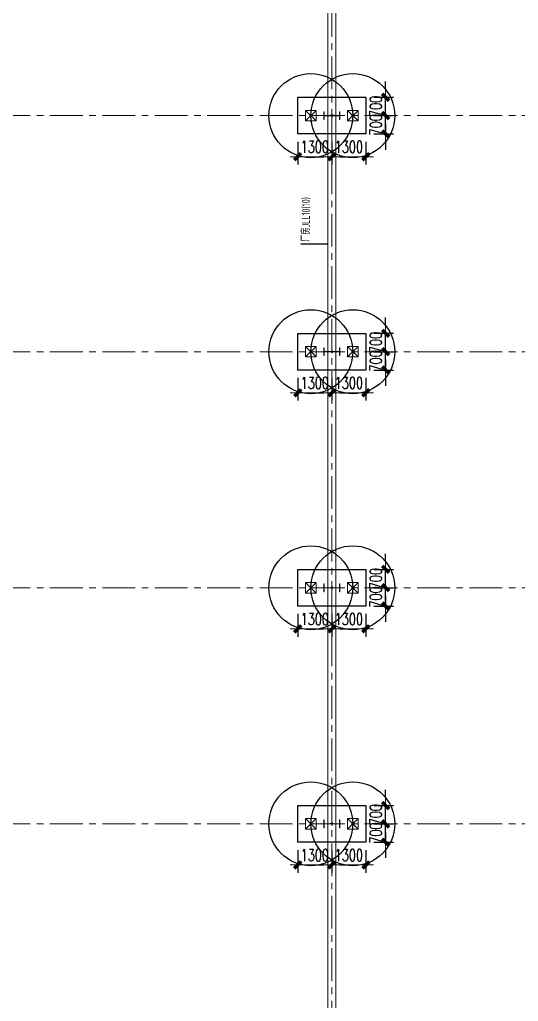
# Model space of a CAD drawing. Extents: x -1201378 to 2367219, y -619313 to 244905.
# Drawn here: x -193762 to -174746, y 148884 to 186311 of the extents above; entities that cross this region are included whole.
import ezdxf

# ---------------------------------------------------------------- set-up
doc = ezdxf.new("R2010")
doc.units = 0
doc.header["$LTSCALE"] = 1000
doc.linetypes.add('CENTER', pattern=[2, 1.25, -0.25, 0.25, -0.25])
doc.layers.get('0').update_dxf_attribs({"linetype": 'CONTINUOUS'})
doc.layers.get('Defpoints').update_dxf_attribs({"linetype": 'CONTINUOUS'})
for name, color, linetype, lineweight in [('S-axis', 111, 'CONTINUOUS', 0), ('S-bkl', 4, 'CONTINUOUS', 0), ('S-col', 2, 'CONTINUOUS', 0), ('S-dim', 81, 'CONTINUOUS', 0), ('S-dote', 5, 'CENTER', 0), ('S-zhuang', 1, 'CONTINUOUS', 0)]:
    doc.layers.add(name, color=color, linetype=linetype, lineweight=lineweight)
for name, color, linetype in [('S-DOTE1', 140, 'CENTER'), ('S-HATCH1-W', 252, 'CONTINUOUS'), ('S-SKL-H', 151, 'CONTINUOUS')]:
    doc.layers.add(name, color=color, linetype=linetype)
doc.styles.add('SS1', font='tj-romans1.shx', dxfattribs={"width": 0.7, "bigfont": 'tj-hztxt1.shx'})
doc.styles.add('样式 1', font='yjkeng.shx', dxfattribs={"width": 0.7, "height": 300, "bigfont": 'yjkchn.shx'})
doc.dimstyles.new('S-150-ARCHI', dxfattribs={"dimscale": 150, "dimtxt": 3, "dimasz": 2, "dimexe": 2, "dimexo": 2, "dimgap": 1, "dimtad": 1, "dimdec": 0, "dimzin": 0, "dimdsep": 46, "dimtxsty": 'SS1', "dimblk1": 'TT', "dimblk2": 'TT', "dimsah": 1, "dimcen": 1, "dimclrd": 256, "dimclre": 256, "dimclrt": 256, "dimadec": 0, "dimazin": 0, "dimtfac": 1, "dimtdec": 0, "dimtix": 1, "dimtmove": 2, "dimatfit": 0, "dimldrblk": 'TT', "dimfxl": 2, "dimtolj": 1, "dimtzin": 0, "dimarcsym": 0})

# ---------------------------------------------------------------- blocks, each defined once
blk = doc.blocks.new('_FZH')
at = {"layer": 'S-col'}
blk.add_lwpolyline([(-0.375, -0.188), (-0.375, 0.187), (-0.36, 0.187), (-0.36, 0.005), (0.36, 0.005), (0.36, 0.187), (0.375, 0.187), (0.375, -0.188), (0.36, -0.188), (0.36, -0.005), (-0.36, -0.005), (-0.36, -0.188)], close=True, dxfattribs=at)
blk = doc.blocks.new('w4234324')
at = {"layer": 'S-col', "xscale": 800.0000000000005, "yscale": 800.0000000000005, "zscale": 800.0000000000005}
for p in [(-226954, 786820), (-226954, 777820), (-226954, 768820), (-226954, 759820)]:
    blk.add_blockref('_FZH', p, dxfattribs=at)
blk = doc.blocks.new('S-ZHUANG-400')
at = {"layer": 'S-zhuang'}
for p, q in [((200, -200), (-200, 200)), ((-200, -200), (200, 200))]:
    blk.add_line(p, q, dxfattribs=at)
blk.add_lwpolyline([(-200, 200), (200, 200), (200, -200), (-200, -200)], close=True, dxfattribs=at)
blk = doc.blocks.new('CT2')
at = {"layer": 'Defpoints'}
for centre in [(-193625, -186366), (-193625, -187966)]:
    blk.add_circle(centre, 1600, dxfattribs=at)
at = {"layer": 'S-DOTE1', "ltscale": 0.25}
for p, q in [((-193625, -187226), (-193625, -187106)), ((-193565, -187166), (-193685, -187166))]:
    blk.add_line(p, q, dxfattribs=at)
at = {"layer": 'S-HATCH1-W'}
blk.add_lwpolyline([(-194325, -185866), (-192925, -185866), (-192925, -188466), (-194325, -188466)], close=True, dxfattribs=at)
at = {"layer": 'S-zhuang'}
for p in [(-193625, -186366), (-193625, -187966)]:
    blk.add_blockref('S-ZHUANG-400', p, dxfattribs=at)
blk = doc.blocks.new('1#轴网')
at = {"layer": 'S-dote'}
for p, q in [((-181858.5, 19033.1), (-181858.5, 124689.3)), ((-99358.5, 70027), (-216950.7, 70027)), ((-99358.5, 61027), (-216950.7, 61027)), ((-99358.5, 52027), (-216950.7, 52027)), ((-99358.5, 43027), (-216950.7, 43027))]:
    blk.add_line(p, q, dxfattribs=at)
blk = doc.blocks.new('TT')
blk.add_line((-0.97, 0), (0.97, 0))
at = {"const_width": 0.45}
blk.add_lwpolyline([(-0.44, -0.44), (0.44, 0.44)], dxfattribs=at)
blk = doc.blocks.new('*D2606')
at = {"layer": 'Defpoints', "color": 0, "transparency": 16777216}
for p in [(-183158, 154952), (-181858, 154952), (-181858, 154085)]:
    blk.add_point(p, dxfattribs=at)
at = {"layer": 'S-dim', "lineweight": -2, "transparency": 16777216}
for p, q in [((-183158, 154652), (-183158, 153785)), ((-181858, 154652), (-181858, 153785)), ((-182858, 154085), (-182158, 154085))]:
    blk.add_line(p, q, dxfattribs=at)
at = {"layer": 'S-dim', "lineweight": -2, "transparency": 16777216, "xscale": 300, "yscale": 300, "zscale": 300, "rotation": 180}
blk.add_blockref('TT', (-183158, 154085), dxfattribs=at)
at = {"layer": 'S-dim', "lineweight": -2, "transparency": 16777216, "xscale": 300, "yscale": 300, "zscale": 300}
blk.add_blockref('TT', (-181858, 154085), dxfattribs=at)
at = {"layer": 'S-dim', "transparency": 16777216, "insert": (-182508, 154460), "char_height": 450, "attachment_point": 5, "style": 'SS1'}
blk.add_mtext('\\A1;1300', dxfattribs=at)
blk = doc.blocks.new('*D2607')
at = {"layer": 'Defpoints', "color": 0, "transparency": 16777216}
for p in [(-181858, 154952), (-180558, 154952), (-180558, 154085)]:
    blk.add_point(p, dxfattribs=at)
at = {"layer": 'S-dim', "lineweight": -2, "transparency": 16777216}
for p, q in [((-181858, 154652), (-181858, 153785)), ((-180558, 154652), (-180558, 153785)), ((-181558, 154085), (-180858, 154085))]:
    blk.add_line(p, q, dxfattribs=at)
at = {"layer": 'S-dim', "lineweight": -2, "transparency": 16777216, "xscale": 300, "yscale": 300, "zscale": 300, "rotation": 180}
blk.add_blockref('TT', (-181858, 154085), dxfattribs=at)
at = {"layer": 'S-dim', "lineweight": -2, "transparency": 16777216, "xscale": 300, "yscale": 300, "zscale": 300}
blk.add_blockref('TT', (-180558, 154085), dxfattribs=at)
at = {"layer": 'S-dim', "transparency": 16777216, "insert": (-181208, 154460), "char_height": 450, "attachment_point": 5, "style": 'SS1'}
blk.add_mtext('\\A1;1300', dxfattribs=at)
blk = doc.blocks.new('*D2608')
at = {"layer": 'Defpoints', "color": 0, "transparency": 16777216}
for p in [(-180558, 155652), (-179807, 155652), (-180558, 154952)]:
    blk.add_point(p, dxfattribs=at)
at = {"layer": 'S-dim', "lineweight": -2, "transparency": 16777216}
for p, q in [((-179807, 155952), (-179807, 156252)), ((-180258, 155652), (-179507, 155652)), ((-179807, 154952), (-179807, 155652)), ((-180258, 154952), (-179507, 154952)), ((-179807, 154652), (-179807, 154352))]:
    blk.add_line(p, q, dxfattribs=at)
at = {"layer": 'S-dim', "lineweight": -2, "transparency": 16777216, "xscale": 300, "yscale": 300, "zscale": 300}
for p, rotation in [((-179807, 155652), 270), ((-179807, 154952), 90)]:
    blk.add_blockref('TT', p, dxfattribs=dict(at, rotation=rotation))
at = {"layer": 'S-dim', "transparency": 16777216, "insert": (-180182, 155302), "char_height": 450, "attachment_point": 5, "rotation": 90, "style": 'SS1'}
blk.add_mtext('\\A1;700', dxfattribs=at)
blk = doc.blocks.new('*D2609')
at = {"layer": 'Defpoints', "color": 0, "transparency": 16777216}
for p in [(-180558, 156352), (-179807, 156352), (-180558, 155652)]:
    blk.add_point(p, dxfattribs=at)
at = {"layer": 'S-dim', "lineweight": -2, "transparency": 16777216}
for p, q in [((-179807, 156652), (-179807, 156952)), ((-180258, 156352), (-179507, 156352)), ((-179807, 155652), (-179807, 156352)), ((-180258, 155652), (-179507, 155652)), ((-179807, 155352), (-179807, 155052))]:
    blk.add_line(p, q, dxfattribs=at)
at = {"layer": 'S-dim', "lineweight": -2, "transparency": 16777216, "xscale": 300, "yscale": 300, "zscale": 300}
for p, rotation in [((-179807, 156352), 270), ((-179807, 155652), 90)]:
    blk.add_blockref('TT', p, dxfattribs=dict(at, rotation=rotation))
at = {"layer": 'S-dim', "transparency": 16777216, "insert": (-180182, 156002), "char_height": 450, "attachment_point": 5, "rotation": 90, "style": 'SS1'}
blk.add_mtext('\\A1;700', dxfattribs=at)
blk = doc.blocks.new('*D2626')
at = {"layer": 'Defpoints', "color": 0, "transparency": 16777216}
for p in [(-183158, 163952), (-181858, 163952), (-181858, 163085)]:
    blk.add_point(p, dxfattribs=at)
at = {"layer": 'S-dim', "lineweight": -2, "transparency": 16777216}
for p, q in [((-183158, 163652), (-183158, 162785)), ((-181858, 163652), (-181858, 162785)), ((-182858, 163085), (-182158, 163085))]:
    blk.add_line(p, q, dxfattribs=at)
at = {"layer": 'S-dim', "lineweight": -2, "transparency": 16777216, "xscale": 300, "yscale": 300, "zscale": 300, "rotation": 180}
blk.add_blockref('TT', (-183158, 163085), dxfattribs=at)
at = {"layer": 'S-dim', "lineweight": -2, "transparency": 16777216, "xscale": 300, "yscale": 300, "zscale": 300}
blk.add_blockref('TT', (-181858, 163085), dxfattribs=at)
at = {"layer": 'S-dim', "transparency": 16777216, "insert": (-182508, 163460), "char_height": 450, "attachment_point": 5, "style": 'SS1'}
blk.add_mtext('\\A1;1300', dxfattribs=at)
blk = doc.blocks.new('*D2627')
at = {"layer": 'Defpoints', "color": 0, "transparency": 16777216}
for p in [(-181858, 163952), (-180558, 163952), (-180558, 163085)]:
    blk.add_point(p, dxfattribs=at)
at = {"layer": 'S-dim', "lineweight": -2, "transparency": 16777216}
for p, q in [((-181858, 163652), (-181858, 162785)), ((-180558, 163652), (-180558, 162785)), ((-181558, 163085), (-180858, 163085))]:
    blk.add_line(p, q, dxfattribs=at)
at = {"layer": 'S-dim', "lineweight": -2, "transparency": 16777216, "xscale": 300, "yscale": 300, "zscale": 300, "rotation": 180}
blk.add_blockref('TT', (-181858, 163085), dxfattribs=at)
at = {"layer": 'S-dim', "lineweight": -2, "transparency": 16777216, "xscale": 300, "yscale": 300, "zscale": 300}
blk.add_blockref('TT', (-180558, 163085), dxfattribs=at)
at = {"layer": 'S-dim', "transparency": 16777216, "insert": (-181208, 163460), "char_height": 450, "attachment_point": 5, "style": 'SS1'}
blk.add_mtext('\\A1;1300', dxfattribs=at)
blk = doc.blocks.new('*D2628')
at = {"layer": 'Defpoints', "color": 0, "transparency": 16777216}
for p in [(-180558, 164652), (-179807, 164652), (-180558, 163952)]:
    blk.add_point(p, dxfattribs=at)
at = {"layer": 'S-dim', "lineweight": -2, "transparency": 16777216}
for p, q in [((-179807, 164952), (-179807, 165252)), ((-180258, 164652), (-179507, 164652)), ((-179807, 163952), (-179807, 164652)), ((-180258, 163952), (-179507, 163952)), ((-179807, 163652), (-179807, 163352))]:
    blk.add_line(p, q, dxfattribs=at)
at = {"layer": 'S-dim', "lineweight": -2, "transparency": 16777216, "xscale": 300, "yscale": 300, "zscale": 300}
for p, rotation in [((-179807, 164652), 270), ((-179807, 163952), 90)]:
    blk.add_blockref('TT', p, dxfattribs=dict(at, rotation=rotation))
at = {"layer": 'S-dim', "transparency": 16777216, "insert": (-180182, 164302), "char_height": 450, "attachment_point": 5, "rotation": 90, "style": 'SS1'}
blk.add_mtext('\\A1;700', dxfattribs=at)
blk = doc.blocks.new('*D2629')
at = {"layer": 'Defpoints', "color": 0, "transparency": 16777216}
for p in [(-180558, 165352), (-179807, 165352), (-180558, 164652)]:
    blk.add_point(p, dxfattribs=at)
at = {"layer": 'S-dim', "lineweight": -2, "transparency": 16777216}
for p, q in [((-179807, 165652), (-179807, 165952)), ((-180258, 165352), (-179507, 165352)), ((-179807, 164652), (-179807, 165352)), ((-180258, 164652), (-179507, 164652)), ((-179807, 164352), (-179807, 164052))]:
    blk.add_line(p, q, dxfattribs=at)
at = {"layer": 'S-dim', "lineweight": -2, "transparency": 16777216, "xscale": 300, "yscale": 300, "zscale": 300}
for p, rotation in [((-179807, 165352), 270), ((-179807, 164652), 90)]:
    blk.add_blockref('TT', p, dxfattribs=dict(at, rotation=rotation))
at = {"layer": 'S-dim', "transparency": 16777216, "insert": (-180182, 165002), "char_height": 450, "attachment_point": 5, "rotation": 90, "style": 'SS1'}
blk.add_mtext('\\A1;700', dxfattribs=at)
blk = doc.blocks.new('*D2646')
at = {"layer": 'Defpoints', "color": 0, "transparency": 16777216}
for p in [(-183158, 172952), (-181858, 172952), (-181858, 172085)]:
    blk.add_point(p, dxfattribs=at)
at = {"layer": 'S-dim', "lineweight": -2, "transparency": 16777216}
for p, q in [((-183158, 172652), (-183158, 171785)), ((-181858, 172652), (-181858, 171785)), ((-182858, 172085), (-182158, 172085))]:
    blk.add_line(p, q, dxfattribs=at)
at = {"layer": 'S-dim', "lineweight": -2, "transparency": 16777216, "xscale": 300, "yscale": 300, "zscale": 300, "rotation": 180}
blk.add_blockref('TT', (-183158, 172085), dxfattribs=at)
at = {"layer": 'S-dim', "lineweight": -2, "transparency": 16777216, "xscale": 300, "yscale": 300, "zscale": 300}
blk.add_blockref('TT', (-181858, 172085), dxfattribs=at)
at = {"layer": 'S-dim', "transparency": 16777216, "insert": (-182508, 172460), "char_height": 450, "attachment_point": 5, "style": 'SS1'}
blk.add_mtext('\\A1;1300', dxfattribs=at)
blk = doc.blocks.new('*D2647')
at = {"layer": 'Defpoints', "color": 0, "transparency": 16777216}
for p in [(-181858, 172952), (-180558, 172952), (-180558, 172085)]:
    blk.add_point(p, dxfattribs=at)
at = {"layer": 'S-dim', "lineweight": -2, "transparency": 16777216}
for p, q in [((-181858, 172652), (-181858, 171785)), ((-180558, 172652), (-180558, 171785)), ((-181558, 172085), (-180858, 172085))]:
    blk.add_line(p, q, dxfattribs=at)
at = {"layer": 'S-dim', "lineweight": -2, "transparency": 16777216, "xscale": 300, "yscale": 300, "zscale": 300, "rotation": 180}
blk.add_blockref('TT', (-181858, 172085), dxfattribs=at)
at = {"layer": 'S-dim', "lineweight": -2, "transparency": 16777216, "xscale": 300, "yscale": 300, "zscale": 300}
blk.add_blockref('TT', (-180558, 172085), dxfattribs=at)
at = {"layer": 'S-dim', "transparency": 16777216, "insert": (-181208, 172460), "char_height": 450, "attachment_point": 5, "style": 'SS1'}
blk.add_mtext('\\A1;1300', dxfattribs=at)
blk = doc.blocks.new('*D2648')
at = {"layer": 'Defpoints', "color": 0, "transparency": 16777216}
for p in [(-180558, 173652), (-179807, 173652), (-180558, 172952)]:
    blk.add_point(p, dxfattribs=at)
at = {"layer": 'S-dim', "lineweight": -2, "transparency": 16777216}
for p, q in [((-179807, 173952), (-179807, 174252)), ((-180258, 173652), (-179507, 173652)), ((-179807, 172952), (-179807, 173652)), ((-180258, 172952), (-179507, 172952)), ((-179807, 172652), (-179807, 172352))]:
    blk.add_line(p, q, dxfattribs=at)
at = {"layer": 'S-dim', "lineweight": -2, "transparency": 16777216, "xscale": 300, "yscale": 300, "zscale": 300}
for p, rotation in [((-179807, 173652), 270), ((-179807, 172952), 90)]:
    blk.add_blockref('TT', p, dxfattribs=dict(at, rotation=rotation))
at = {"layer": 'S-dim', "transparency": 16777216, "insert": (-180182, 173302), "char_height": 450, "attachment_point": 5, "rotation": 90, "style": 'SS1'}
blk.add_mtext('\\A1;700', dxfattribs=at)
blk = doc.blocks.new('*D2649')
at = {"layer": 'Defpoints', "color": 0, "transparency": 16777216}
for p in [(-180558, 174352), (-179807, 174352), (-180558, 173652)]:
    blk.add_point(p, dxfattribs=at)
at = {"layer": 'S-dim', "lineweight": -2, "transparency": 16777216}
for p, q in [((-179807, 174652), (-179807, 174952)), ((-180258, 174352), (-179507, 174352)), ((-179807, 173652), (-179807, 174352)), ((-180258, 173652), (-179507, 173652)), ((-179807, 173352), (-179807, 173052))]:
    blk.add_line(p, q, dxfattribs=at)
at = {"layer": 'S-dim', "lineweight": -2, "transparency": 16777216, "xscale": 300, "yscale": 300, "zscale": 300}
for p, rotation in [((-179807, 174352), 270), ((-179807, 173652), 90)]:
    blk.add_blockref('TT', p, dxfattribs=dict(at, rotation=rotation))
at = {"layer": 'S-dim', "transparency": 16777216, "insert": (-180182, 174002), "char_height": 450, "attachment_point": 5, "rotation": 90, "style": 'SS1'}
blk.add_mtext('\\A1;700', dxfattribs=at)
blk = doc.blocks.new('*D2666')
at = {"layer": 'Defpoints', "color": 0, "transparency": 16777216}
for p in [(-183158, 181952), (-181858, 181952), (-181858, 181085)]:
    blk.add_point(p, dxfattribs=at)
at = {"layer": 'S-dim', "lineweight": -2, "transparency": 16777216}
for p, q in [((-183158, 181652), (-183158, 180785)), ((-181858, 181652), (-181858, 180785)), ((-182858, 181085), (-182158, 181085))]:
    blk.add_line(p, q, dxfattribs=at)
at = {"layer": 'S-dim', "lineweight": -2, "transparency": 16777216, "xscale": 300, "yscale": 300, "zscale": 300, "rotation": 180}
blk.add_blockref('TT', (-183158, 181085), dxfattribs=at)
at = {"layer": 'S-dim', "lineweight": -2, "transparency": 16777216, "xscale": 300, "yscale": 300, "zscale": 300}
blk.add_blockref('TT', (-181858, 181085), dxfattribs=at)
at = {"layer": 'S-dim', "transparency": 16777216, "insert": (-182508, 181460), "char_height": 450, "attachment_point": 5, "style": 'SS1'}
blk.add_mtext('\\A1;1300', dxfattribs=at)
blk = doc.blocks.new('*D2667')
at = {"layer": 'Defpoints', "color": 0, "transparency": 16777216}
for p in [(-181858, 181952), (-180558, 181952), (-180558, 181085)]:
    blk.add_point(p, dxfattribs=at)
at = {"layer": 'S-dim', "lineweight": -2, "transparency": 16777216}
for p, q in [((-181858, 181652), (-181858, 180785)), ((-180558, 181652), (-180558, 180785)), ((-181558, 181085), (-180858, 181085))]:
    blk.add_line(p, q, dxfattribs=at)
at = {"layer": 'S-dim', "lineweight": -2, "transparency": 16777216, "xscale": 300, "yscale": 300, "zscale": 300, "rotation": 180}
blk.add_blockref('TT', (-181858, 181085), dxfattribs=at)
at = {"layer": 'S-dim', "lineweight": -2, "transparency": 16777216, "xscale": 300, "yscale": 300, "zscale": 300}
blk.add_blockref('TT', (-180558, 181085), dxfattribs=at)
at = {"layer": 'S-dim', "transparency": 16777216, "insert": (-181208, 181460), "char_height": 450, "attachment_point": 5, "style": 'SS1'}
blk.add_mtext('\\A1;1300', dxfattribs=at)
blk = doc.blocks.new('*D2668')
at = {"layer": 'Defpoints', "color": 0, "transparency": 16777216}
for p in [(-180558, 182652), (-179807, 182652), (-180558, 181952)]:
    blk.add_point(p, dxfattribs=at)
at = {"layer": 'S-dim', "lineweight": -2, "transparency": 16777216}
for p, q in [((-179807, 182952), (-179807, 183252)), ((-180258, 182652), (-179507, 182652)), ((-179807, 181952), (-179807, 182652)), ((-180258, 181952), (-179507, 181952)), ((-179807, 181652), (-179807, 181352))]:
    blk.add_line(p, q, dxfattribs=at)
at = {"layer": 'S-dim', "lineweight": -2, "transparency": 16777216, "xscale": 300, "yscale": 300, "zscale": 300}
for p, rotation in [((-179807, 182652), 270), ((-179807, 181952), 90)]:
    blk.add_blockref('TT', p, dxfattribs=dict(at, rotation=rotation))
at = {"layer": 'S-dim', "transparency": 16777216, "insert": (-180182, 182302), "char_height": 450, "attachment_point": 5, "rotation": 90, "style": 'SS1'}
blk.add_mtext('\\A1;700', dxfattribs=at)
blk = doc.blocks.new('*D2669')
at = {"layer": 'Defpoints', "color": 0, "transparency": 16777216}
for p in [(-180558, 183352), (-179807, 183352), (-180558, 182652)]:
    blk.add_point(p, dxfattribs=at)
at = {"layer": 'S-dim', "lineweight": -2, "transparency": 16777216}
for p, q in [((-179807, 183652), (-179807, 183952)), ((-180258, 183352), (-179507, 183352)), ((-179807, 182652), (-179807, 183352)), ((-180258, 182652), (-179507, 182652)), ((-179807, 182352), (-179807, 182052))]:
    blk.add_line(p, q, dxfattribs=at)
at = {"layer": 'S-dim', "lineweight": -2, "transparency": 16777216, "xscale": 300, "yscale": 300, "zscale": 300}
for p, rotation in [((-179807, 183352), 270), ((-179807, 182652), 90)]:
    blk.add_blockref('TT', p, dxfattribs=dict(at, rotation=rotation))
at = {"layer": 'S-dim', "transparency": 16777216, "insert": (-180182, 183002), "char_height": 450, "attachment_point": 5, "rotation": 90, "style": 'SS1'}
blk.add_mtext('\\A1;700', dxfattribs=at)

msp = doc.modelspace()

# ---------------------------------------------------------------- linework, layer by layer
at = {"layer": 'S-bkl'}
msp.add_line((-182008.5, 137651.8), (-182008.5, 227651.8), dxfattribs=at)
msp.add_lwpolyline([(-181708.5, 137651.8), (-181708.5, 227651.8)], dxfattribs=at)
at = {"layer": 'S-SKL-H'}
msp.add_line((-182008.5, 177756.5), (-183044.2, 177756.5), dxfattribs=at)

# ---------------------------------------------------------------- block references
at = {"layer": 'S-axis'}
msp.add_blockref('1#轴网', (0, 112624.8), dxfattribs=at)
at = {"layer": 'S-col'}
msp.add_blockref('w4234324', (45095.7, -604168.2), dxfattribs=at)
at = {"layer": 'S-zhuang', "rotation": 90}
for p in [(-369024.7, 376276.6), (-369024.7, 367276.6), (-369024.7, 358276.6), (-369024.7, 349276.6)]:
    msp.add_blockref('CT2', p, dxfattribs=at)

# ---------------------------------------------------------------- texts
at = {"layer": 'S-SKL-H', "style": '样式 1', "width": 0.7}
msp.add_text('厂房JLL10(10)', height=300, rotation=90, dxfattribs=at).set_placement((-182695.4, 177843.6))

# ---------------------------------------------------------------- dimensions: what is measured, and where the dimension line sits
at = {"layer": 'S-dim'}
for base, p1, p2, picture, middle in [((-179806.7, 183351.8), (-180558.5, 182651.8), (-180558.5, 183351.8), '*D2669', (-180181.7, 183001.8)), ((-179806.7, 182651.8), (-180558.5, 181951.8), (-180558.5, 182651.8), '*D2668', (-180181.7, 182301.8)), ((-179806.7, 174351.8), (-180558.5, 173651.8), (-180558.5, 174351.8), '*D2649', (-180181.7, 174001.8)), ((-179806.7, 173651.8), (-180558.5, 172951.8), (-180558.5, 173651.8), '*D2648', (-180181.7, 173301.8)), ((-179806.7, 165351.8), (-180558.5, 164651.8), (-180558.5, 165351.8), '*D2629', (-180181.7, 165001.8)), ((-179806.7, 164651.8), (-180558.5, 163951.8), (-180558.5, 164651.8), '*D2628', (-180181.7, 164301.8)), ((-179806.7, 156351.8), (-180558.5, 155651.8), (-180558.5, 156351.8), '*D2609', (-180181.7, 156001.8)), ((-179806.7, 155651.8), (-180558.5, 154951.8), (-180558.5, 155651.8), '*D2608', (-180181.7, 155301.8))]:
    dim = msp.add_linear_dim(base=base, p1=p1, p2=p2, angle=90, dimstyle='S-150-ARCHI', dxfattribs=at)
    dim.commit()
    dim.dimension.update_dxf_attribs({"geometry": picture, "text_midpoint": middle})
for base, p1, p2, picture, middle in [((-181858.5, 181085.2), (-183158.5, 181951.8), (-181858.5, 181951.8), '*D2666', (-182508.5, 181460.2)), ((-180558.5, 181085.2), (-181858.5, 181951.8), (-180558.5, 181951.8), '*D2667', (-181208.5, 181460.2)), ((-181858.5, 172085.2), (-183158.5, 172951.8), (-181858.5, 172951.8), '*D2646', (-182508.5, 172460.2)), ((-180558.5, 172085.2), (-181858.5, 172951.8), (-180558.5, 172951.8), '*D2647', (-181208.5, 172460.2)), ((-181858.5, 163085.2), (-183158.5, 163951.8), (-181858.5, 163951.8), '*D2626', (-182508.5, 163460.2)), ((-180558.5, 163085.2), (-181858.5, 163951.8), (-180558.5, 163951.8), '*D2627', (-181208.5, 163460.2)), ((-181858.5, 154085.2), (-183158.5, 154951.8), (-181858.5, 154951.8), '*D2606', (-182508.5, 154460.2)), ((-180558.5, 154085.2), (-181858.5, 154951.8), (-180558.5, 154951.8), '*D2607', (-181208.5, 154460.2))]:
    dim = msp.add_linear_dim(base=base, p1=p1, p2=p2, dimstyle='S-150-ARCHI', dxfattribs=at)
    dim.commit()
    dim.dimension.update_dxf_attribs({"geometry": picture, "text_midpoint": middle})

doc.saveas('drawing.dxf')
